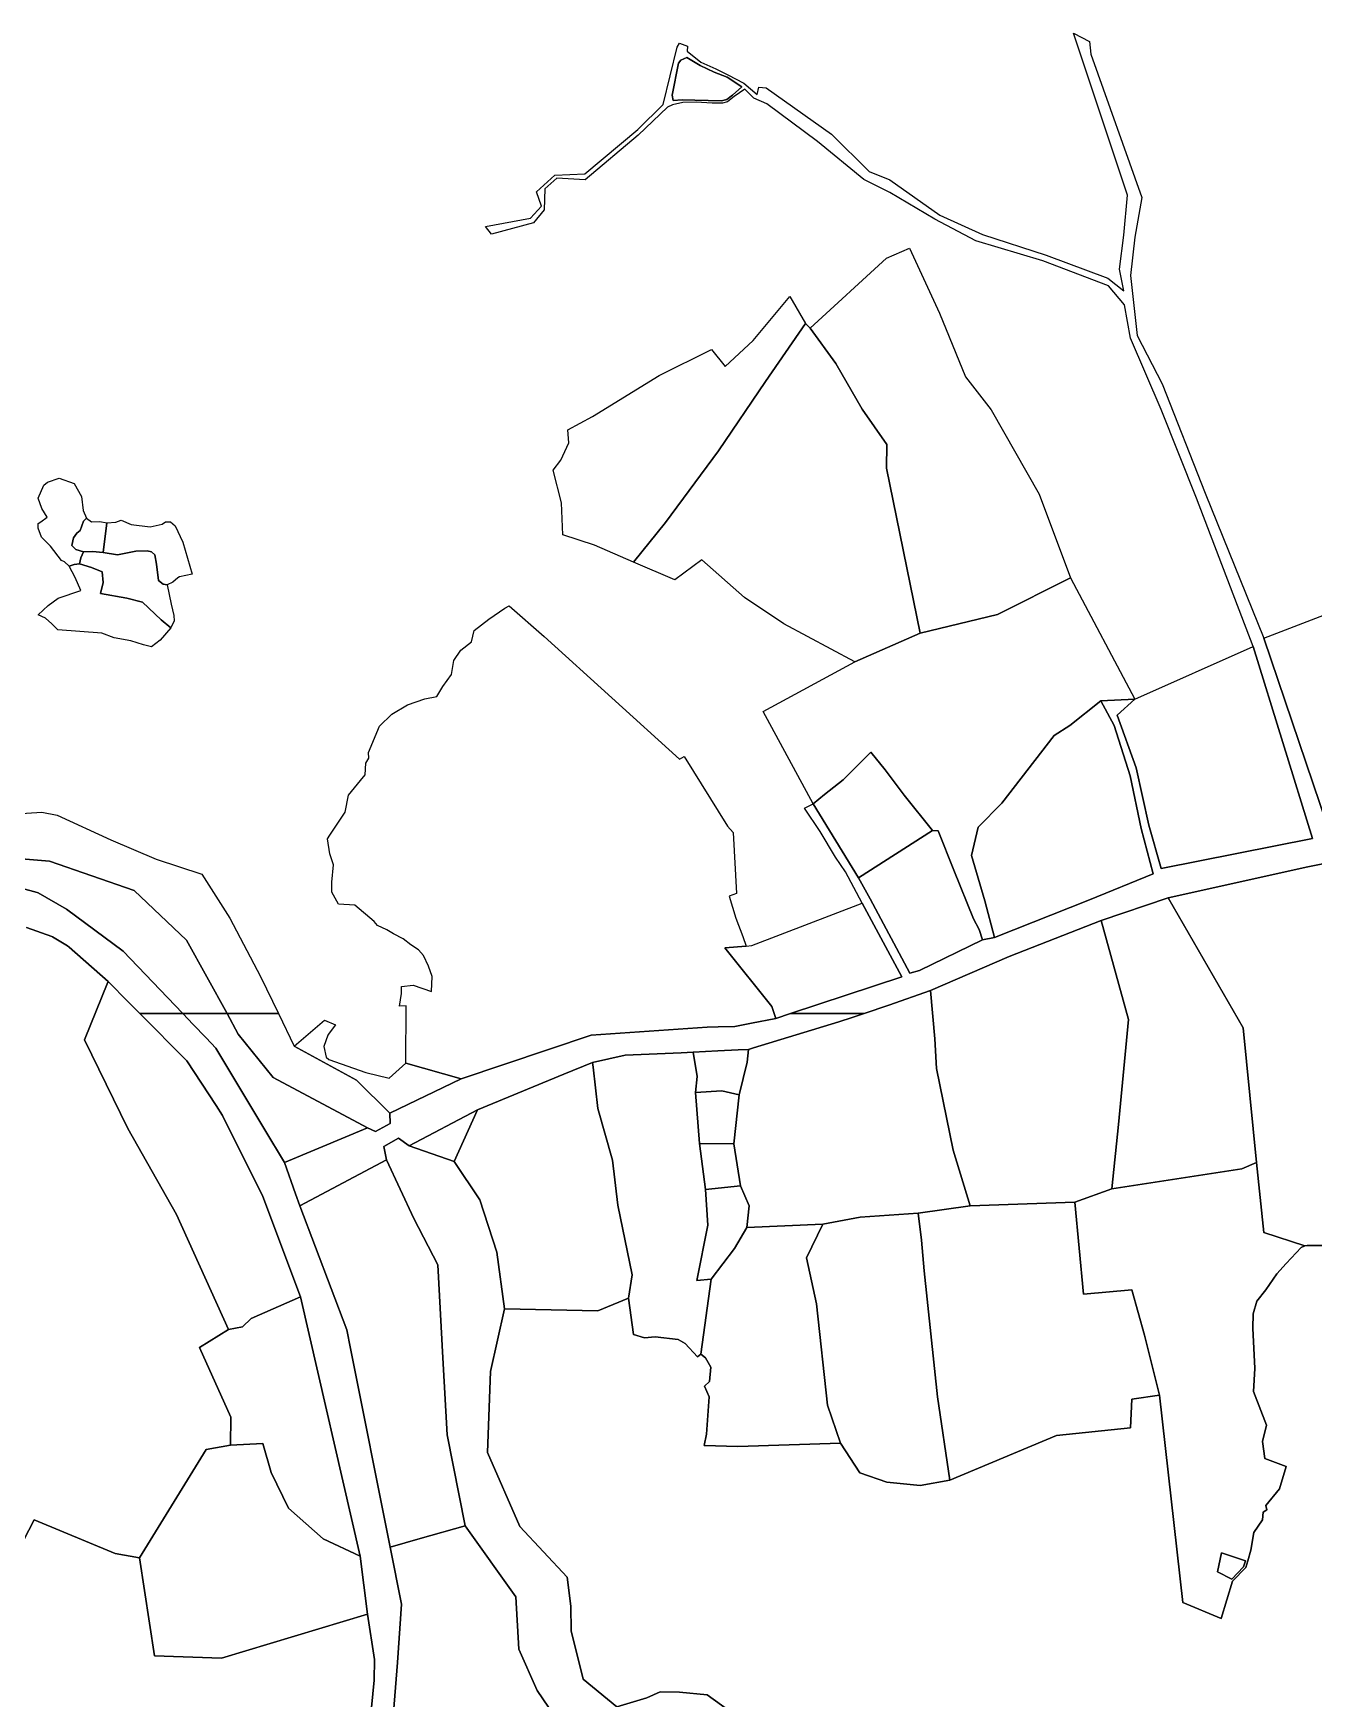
# Model space of a CAD drawing. Extents: x 542592 to 549536, y 1840490 to 1846308.
# Drawn here: x 547157 to 547616, y 1841754 to 1842351 of the extents above; entities that cross this region are included whole.
import ezdxf

# ---------------------------------------------------------------- set-up
doc = ezdxf.new("R2010")
doc.units = 0
doc.layers.add('Level 10', color=7, linetype='Continuous')

msp = doc.modelspace()

# ---------------------------------------------------------------- linework, layer by layer
at = {"layer": 'Level 10'}
for points in [[(547643.05, 1842058.45), (547614.1, 1842052.62), (547564.03, 1842041.5), (547540.05, 1842033.32), (547507.02, 1842020.43), (547478.88, 1842008.28), (547463.9387, 1842003.0352), (547454.99, 1842000), (547454.2637, 1842000), (547430.9398, 1842000), (547428.62, 1842000), (547468.59, 1842013.12), (547454.31, 1842039.6), (547448.33, 1842050.8), (547444.78, 1842056.02), (547439.24, 1842065.31), (547433.61, 1842073.59), (547436.78, 1842075.16), (547452.99, 1842048.62), (547457.17, 1842041.16), (547471.37, 1842014.45), (547474.86, 1842015.41), (547497.52, 1842026.39), (547501.78, 1842027.3), (547535.86, 1842040.82), (547558.67, 1842050.15), (547554.39, 1842066.34), (547550.4, 1842085.27), (547544.64, 1842103.34), (547539.95, 1842112.15), (547552.14, 1842112.68), (547545.72, 1842106.93), (547552.59, 1842088.15), (547557.11, 1842067.6), (547561.59, 1842052.05), (547615.79, 1842062.82), (547594.5, 1842131.61), (547574.22, 1842184.8), (547561.55, 1842216.58), (547550.5, 1842242.21), (547548.43, 1842254.05), (547542.69, 1842260.91), (547519.09, 1842269.9), (547495.05, 1842277.03), (547480.39, 1842284.82), (547464.2, 1842294.36), (547454.9, 1842299.07), (547438.34, 1842312.67), (547420.1, 1842326.19), (547415.53, 1842328.21), (547412.23, 1842331.37), (547408.38, 1842328.75), (547406.07, 1842326.93), (547404.2, 1842326.39), (547400.55, 1842326.42), (547394.76, 1842326.76), (547390.01, 1842326.61), (547386.25, 1842325.86), (547384.55, 1842324.93), (547374.01, 1842314.99), (547354.96, 1842298.91), (547344.84, 1842299.46), (547340.48, 1842295.69), (547340.34, 1842288.21), (547336.45, 1842283.53), (547321.41, 1842279.39), (547319.29, 1842282.17), (547335.41, 1842285.18), (547339.31, 1842289.53), (547337.59, 1842294.59), (547344.13, 1842300.62), (547354.91, 1842301.02), (547373.84, 1842316.92), (547382.93, 1842325.96), (547387.93, 1842346.43), (547388.8, 1842347.97), (547391.63, 1842346.89), (547391.59, 1842345.07), (547396.47, 1842341.07), (547401.82, 1842338.69), (547406.15, 1842336.62), (547411.84, 1842333.55), (547416.61, 1842329.52), (547417.24, 1842332.12), (547419.94, 1842331.96), (547443.29, 1842315.25), (547456.88, 1842301.88), (547464.24, 1842298.86), (547482.11, 1842286.27), (547497.49, 1842279.27), (547520.28, 1842271.85), (547542.37, 1842263.68), (547548.09, 1842259.18), (547546.58, 1842266.83), (547548.12, 1842279.04), (547549.42, 1842293.43), (547530.12, 1842351.45), (547535.81, 1842348.48), (547536.35, 1842344.02), (547554.64, 1842292.59), (547552.15, 1842278.37), (547550.51, 1842264.58), (547552.87, 1842243.09), (547561.84, 1842225.82), (547577.31, 1842186.55), (547598.33, 1842134.55), (547621.08, 1842067.55)], [(547143.4, 1842071.16), (547160.1758, 1842072.216), (547165.7064, 1842071.1137), (547184.94, 1842062.24), (547201.15, 1842055.4), (547217.53, 1842049.98), (547227.53, 1842034.19), (547238.56, 1842013.31), (547244.99, 1842000), (547226.56, 1842000), (547212.02, 1842026.28), (547193.21, 1842044.14), (547162.87, 1842054.64), (547147.1837, 1842056.0098)], [(547147.1837, 1842056.0098), (547162.87, 1842054.64), (547193.21, 1842044.14), (547212.02, 1842026.28), (547226.56, 1842000), (547210.7377, 1842000), (547210.69, 1842000), (547210.5557, 1842000.1405), (547189.35, 1842022.32), (547168.95, 1842037.43), (547158.87, 1842043.3), (547157.6915, 1842043.6202), (547145.51, 1842046.93)], [(547625.39, 1841916.82), (547613.83, 1841916.88), (547613.02, 1841916.73), (547598.36, 1841921.51), (547595.73, 1841946.64), (547590.98, 1841994.93), (547564.03, 1842041.5), (547614.1, 1842052.62), (547643.05, 1842058.45)], [(547145.51, 1842046.93), (547157.6915, 1842043.6202), (547158.87, 1842043.3), (547168.95, 1842037.43), (547189.35, 1842022.32), (547210.5557, 1842000.1405), (547210.69, 1842000), (547198.4014, 1842000), (547195.33, 1842000), (547190.9632, 1842004.3897), (547184.1286, 1842011.2602), (547183.89, 1842011.5), (547169.9544, 1842023.8221), (547169.38, 1842024.33), (547164.03, 1842027.52), (547163.7895, 1842027.6067), (547154.65, 1842030.9)], [(547154.65, 1842030.9), (547163.7895, 1842027.6067), (547164.03, 1842027.52), (547169.38, 1842024.33), (547169.9544, 1842023.8221), (547183.89, 1842011.5), (547184.1286, 1842011.2602), (547183.81, 1842011.3), (547175.42, 1841990.62), (547191.03, 1841958.76), (547208.47, 1841927.92), (547227.12, 1841886.68), (547216.69, 1841880.31), (547227.95, 1841855.35), (547227.77, 1841845.32), (547219.14, 1841843.69), (547195.16, 1841804.9), (547186.5, 1841806.45), (547157.4, 1841818.54), (547143.57, 1841791.88)], [(547269.84, 1841664.35), (547279.27, 1841761.06), (547279.41, 1841768.46), (547276.89, 1841784.62), (547274.34, 1841805.51), (547252.88, 1841898.45), (547239.41, 1841934.47), (547224.98, 1841963.48), (547222.675, 1841966.9984), (547212.12, 1841983.11), (547195.33, 1842000), (547198.4014, 1842000), (547210.69, 1842000), (547212.6456, 1841997.9557), (547214.2989, 1841996.2274), (547219.0446, 1841991.2663), (547222.59, 1841987.56), (547240.1069, 1841958.3367), (547247.16, 1841946.57), (547251.1254, 1841935.3816), (547252.65, 1841931.08), (547269.56, 1841886.58), (547270.8749, 1841879.9621), (547285.03, 1841808.72), (547289.08, 1841788.32), (547287.73, 1841767.39), (547284.1, 1841722.54)], [(547343.92, 1841748.39), (547337.83, 1841757.27), (547331.26, 1841772.17), (547330.12, 1841790.9), (547311.97, 1841816.38), (547305.53, 1841849.03), (547303.92, 1841876.56), (547302.21, 1841909.96), (547293.55, 1841926.52), (547283.74, 1841947.62), (547282.83, 1841952.4), (547288.04, 1841955.33), (547291.92, 1841952.62), (547308.02, 1841946.93), (547317.26, 1841933.26), (547323.37, 1841914.51), (547326.04, 1841894.15), (547321, 1841871.64), (547319.95, 1841842.65), (547331.61, 1841816.06), (547348.56, 1841797.9), (547349.82, 1841787.5), (547349.98, 1841778.7), (547354.25, 1841761.37), (547366.33, 1841751.45), (547377.1, 1841754.7), (547381.86, 1841756.8), (547388.79, 1841756.68), (547398.78, 1841755.79), (547409.87, 1841747.78)], [(547409.87, 1841747.78), (547398.78, 1841755.79), (547388.79, 1841756.68), (547381.86, 1841756.8), (547377.1, 1841754.7), (547366.33, 1841751.45), (547354.25, 1841761.37), (547349.98, 1841778.7), (547349.82, 1841787.5), (547348.56, 1841797.9), (547331.61, 1841816.06), (547319.95, 1841842.65), (547321, 1841871.64), (547326.04, 1841894.15), (547359.57, 1841893.47), (547370.57, 1841898.02), (547372.35, 1841884.93), (547376.31, 1841883.7), (547380.11, 1841884.11), (547388.31, 1841883.17), (547390.81, 1841881.68), (547395.32, 1841876.94), (547396.46, 1841877.85), (547398.16, 1841876.61), (547400.1, 1841873.24), (547399.61, 1841868.12), (547397.73, 1841866.41), (547399.51, 1841862.54), (547398.44, 1841849.21), (547397.61, 1841845.14), (547409.69, 1841844.8), (547446.57, 1841846.02), (547453.46, 1841835.38), (547463.12, 1841831.98), (547475.16, 1841830.78), (547485.74, 1841832.73), (547523.96, 1841848.76), (547550.56, 1841851.51), (547551.05, 1841861.81), (547560.89, 1841863.24), (547569.29, 1841788.85), (547583.09, 1841783.07), (547587.07, 1841796.52), (547591.84, 1841801.44), (547592.62, 1841803.79), (547593.7, 1841807.68), (547594.8, 1841813.99), (547597.9, 1841818.46), (547598.14, 1841821.22), (547599.45, 1841822.03), (547599.01, 1841823.59), (547603.94, 1841829.64), (547606.39, 1841837.67), (547598.72, 1841840.52), (547597.88, 1841846.56), (547599.26, 1841852.42), (547594.63, 1841864.46), (547595.11, 1841872.8), (547594.4, 1841887.18), (547594.52, 1841892.3), (547595.8, 1841896.86), (547599.07, 1841900.92), (547603.05, 1841906.67), (547606.41, 1841910.39), (547611.72, 1841916.14), (547613.02, 1841916.73), (547613.83, 1841916.88), (547625.39, 1841916.82)], [(547143.57, 1841791.88), (547157.4, 1841818.54), (547186.5, 1841806.45), (547195.16, 1841804.9), (547200.51, 1841769.79), (547224.6, 1841768.92), (547276.89, 1841784.62), (547279.41, 1841768.46), (547279.27, 1841761.06), (547269.84, 1841664.35)], [(547284.1, 1841722.54), (547287.73, 1841767.39), (547289.08, 1841788.32), (547285.03, 1841808.72), (547295.8785, 1841811.8046), (547311.97, 1841816.38), (547330.12, 1841790.9), (547331.26, 1841772.17), (547337.83, 1841757.27), (547343.92, 1841748.39)]]:
    msp.add_lwpolyline(points, dxfattribs=at)
for points in [[(547405.91, 1842335.68), (547411.14, 1842332.24), (547407.85, 1842329.31), (547405.8, 1842327.77), (547403.87, 1842327.23), (547394.26, 1842327.46), (547389.78, 1842327.61), (547386.49, 1842327.41), (547386.22, 1842329.32), (547388.5, 1842340.77), (547389.24, 1842341.81), (547391.42, 1842342.77), (547396.26, 1842339.92), (547401.26, 1842337.56)], [(547411.14, 1842332.24), (547405.91, 1842335.68), (547401.26, 1842337.56), (547396.26, 1842339.92), (547391.42, 1842342.77), (547389.24, 1842341.81), (547388.5, 1842340.77), (547386.22, 1842329.32), (547386.49, 1842327.41), (547389.78, 1842327.61), (547394.26, 1842327.46), (547403.87, 1842327.23), (547405.8, 1842327.77), (547407.85, 1842329.31)], [(547502.84, 1842143.11), (547475.17, 1842136.37), (547463.01, 1842195.58), (547463.22, 1842203.99), (547454.36, 1842216.7), (547444.86, 1842233.04), (547435.7, 1842245.76), (547463.06, 1842270.78), (547471.25, 1842274.4), (547482.04, 1842251.07), (547491.32, 1842228.26), (547500.55, 1842216.43), (547517.78, 1842186.2), (547529.05, 1842156.22)], [(547383.76, 1842176.07), (547372.35, 1842161.85), (547358.37, 1842167.91), (547347.03, 1842171.6), (547346.46, 1842183.12), (547343.57, 1842194.88), (547346.27, 1842198.44), (547349.15, 1842204.58), (547348.73, 1842209.24), (547357.56, 1842214.04), (547381.53, 1842228.8), (547400.28, 1842238.03), (547405.15, 1842231.96), (547415.22, 1842241.35), (547428.39, 1842257.13), (547433.97, 1842247.38), (547419.69, 1842226.57), (547402.84, 1842201.72)], [(547475.17, 1842136.37), (547451.65, 1842126.09), (547426.21, 1842139.69), (547412.15, 1842149.19), (547396.79, 1842162.72), (547387.14, 1842155.49), (547372.35, 1842161.85), (547383.76, 1842176.07), (547402.84, 1842201.72), (547419.69, 1842226.57), (547433.97, 1842247.38), (547435.7, 1842245.76), (547444.86, 1842233.04), (547454.36, 1842216.7), (547463.22, 1842203.99), (547463.01, 1842195.58)], [(547169.94, 1842160.35), (547168.32, 1842161.91), (547167.24, 1842162.41), (547163.24, 1842167.59), (547160.09, 1842170.78), (547158.86, 1842174.08), (547158.84, 1842175.73), (547159.85, 1842176.34), (547162.04, 1842178.02), (547160.19, 1842181.1), (547158.82, 1842184.82), (547160.83, 1842189.39), (547162.14, 1842190.51), (547166.43, 1842191.91), (547171.73, 1842189.99), (547174.43, 1842185.36), (547174.95, 1842180.35), (547176.13, 1842177.6), (547175.11, 1842176.5), (547173.89, 1842173.18), (547172.68, 1842172.22), (547171.51, 1842170.56), (547170.94, 1842167.77), (547172.41, 1842166.41), (547175.1, 1842165.58), (547174.11, 1842163.39), (547173.69, 1842161.24), (547171.73, 1842160.95)], [(547183.51, 1842175.93), (547182.11, 1842165.28), (547178.32, 1842165.61), (547175.1, 1842165.58), (547172.41, 1842166.41), (547170.94, 1842167.77), (547171.51, 1842170.56), (547172.68, 1842172.22), (547173.89, 1842173.18), (547175.11, 1842176.5), (547176.13, 1842177.6), (547178.01, 1842176.3), (547180.9, 1842176.37)], [(547183.51, 1842175.93), (547186.66, 1842176.22), (547188.55, 1842176.93), (547192.14, 1842175.38), (547199.05, 1842174.56), (547203.26, 1842175.5), (547204.51, 1842176.31), (547206.32, 1842176.35), (547207.99, 1842174.88), (547210.69, 1842168.98), (547214.02, 1842157.5), (547209.48, 1842156.53), (547208.88, 1842156.21), (547207.13, 1842154.65), (547205.11, 1842153.7), (547203.72, 1842153.91), (547202.04, 1842155.29), (547201.31, 1842161.15), (547200.73, 1842164.5), (547199.48, 1842165.57), (547197.97, 1842165.92), (547193.88, 1842165.77), (547187.26, 1842164.53), (547182.11, 1842165.28)], [(547207.67, 1842140.8), (547206.45, 1842138.32), (547202.96, 1842141.17), (547196.28, 1842147.52), (547190.62, 1842148.95), (547181.22, 1842150.57), (547182.16, 1842154.6), (547181.76, 1842158.32), (547178, 1842159.93), (547173.69, 1842161.24), (547174.11, 1842163.39), (547175.1, 1842165.58), (547178.32, 1842165.61), (547182.11, 1842165.28), (547187.26, 1842164.53), (547193.88, 1842165.77), (547197.97, 1842165.92), (547199.48, 1842165.57), (547200.73, 1842164.5), (547201.31, 1842161.15), (547202.04, 1842155.29), (547203.72, 1842153.91), (547205.11, 1842153.7), (547206.58, 1842146.79), (547207.55, 1842142.69)], [(547173.69, 1842161.24), (547178, 1842159.93), (547181.76, 1842158.32), (547182.16, 1842154.6), (547181.22, 1842150.57), (547190.62, 1842148.95), (547196.28, 1842147.52), (547202.96, 1842141.17), (547206.45, 1842138.32), (547202.58, 1842133.91), (547199.52, 1842131.54), (547196.63, 1842132.22), (547192.1, 1842133.63), (547186.09, 1842134.67), (547181.71, 1842136.34), (547165.86, 1842137.64), (547163.74, 1842139.79), (547161.46, 1842141.76), (547158.79, 1842142.92), (547162.49, 1842146.34), (547165.97, 1842148.91), (547174.19, 1842151.7), (547172.09, 1842156.33), (547169.94, 1842160.35), (547171.73, 1842160.95)], [(547529.05, 1842156.22), (547552.14, 1842112.68), (547539.95, 1842112.15), (547528.8, 1842103.32), (547523.22, 1842099.64), (547504.42, 1842075.43), (547495.9, 1842066.8), (547493.48, 1842056.69), (547498.35, 1842040.46), (547501.78, 1842027.3), (547497.52, 1842026.39), (547496.3, 1842030.12), (547494.29, 1842034.01), (547487.18, 1842051.36), (547481.62, 1842065.58), (547479.51, 1842065.64), (547469.43, 1842078.34), (547462.59, 1842087.44), (547457.38, 1842093.7), (547447.47, 1842083.83), (547440.8, 1842078.52), (547436.78, 1842075.16), (547418.79, 1842108.36), (547451.65, 1842126.09), (547475.17, 1842136.37), (547502.84, 1842143.11)], [(547621.08, 1842067.55), (547598.33, 1842134.55), (547651.15, 1842154.88), (547658.42, 1842145.4), (547658.43, 1842143.45), (547655.69, 1842140.14), (547659.99, 1842126.88), (547662.22, 1842124.2), (547665.55, 1842122.97), (547666.88, 1842117.83), (547667.19, 1842109.15), (547668.12, 1842104.64), (547671.58, 1842091.25), (547676.2, 1842079.1), (547633.6674, 1842064.9866), (547627.56, 1842062.96), (547627.3168, 1842063.7746), (547626.93, 1842065.07), (547626.39, 1842067.61), (547622.94, 1842066.91)], [(547357.15, 1841992.29), (547310.58, 1841976.57), (547290.73, 1841982.2), (547290.75, 1842002.78), (547288.47, 1842002.61), (547289.12, 1842007.24), (547289.17, 1842009.73), (547293.33, 1842010.14), (547299.85, 1842007.88), (547300.1, 1842013.35), (547298.82, 1842017.05), (547297.03, 1842020.77), (547295.17, 1842022.89), (547292.52, 1842024.63), (547289.72, 1842026.84), (547286.28, 1842028.65), (547283.83, 1842029.99), (547280.51, 1842031.54), (547279.33, 1842032.97), (547272.34, 1842038.84), (547266.58, 1842039.28), (547264.15, 1842043.51), (547264.15, 1842047.1), (547264.77, 1842053.37), (547263.44, 1842057.26), (547262.59, 1842062.71), (547263.38, 1842063.99), (547268.89, 1842072.22), (547270.15, 1842078.36), (547274.45, 1842083.54), (547276.07, 1842085.54), (547276.36, 1842089.78), (547277.46, 1842091.57), (547277.35, 1842093.58), (547281.27, 1842103.09), (547285.66, 1842107.32), (547291.33, 1842110.74), (547297.44, 1842112.82), (547301.82, 1842113.67), (547304, 1842117.24), (547307.11, 1842121.57), (547307.91, 1842126.63), (547310.36, 1842130.34), (547314.19, 1842133.26), (547315.2, 1842137.3), (547320.45, 1842141.36), (547326.2, 1842145.34), (547327.77, 1842146.22), (547340.23, 1842135.21), (547388.82, 1842091.24), (547390.51, 1842092.2), (547406.03, 1842067.14), (547408.12, 1842064.91), (547409.29, 1842043.09), (547406.65, 1842042.09), (547408.98, 1842034.23), (547411.5, 1842027.61), (547412.71, 1842024.19), (547405.03, 1842023.56), (547421.98, 1842002.6), (547423.34, 1841998.27), (547414.6011, 1841996.5746), (547408.65, 1841995.42), (547402.6499, 1841995.2257), (547398.77, 1841995.1)], [(547594.5, 1842131.61), (547615.79, 1842062.82), (547561.59, 1842052.05), (547557.11, 1842067.6), (547552.59, 1842088.15), (547545.72, 1842106.93), (547552.14, 1842112.68)], [(547539.95, 1842112.15), (547544.64, 1842103.34), (547550.4, 1842085.27), (547554.39, 1842066.34), (547558.67, 1842050.15), (547535.86, 1842040.82), (547501.78, 1842027.3), (547498.35, 1842040.46), (547493.48, 1842056.69), (547495.9, 1842066.8), (547504.42, 1842075.43), (547523.22, 1842099.64), (547528.8, 1842103.32)], [(547479.51, 1842065.64), (547452.99, 1842048.62), (547436.78, 1842075.16), (547440.8, 1842078.52), (547447.47, 1842083.83), (547457.38, 1842093.7), (547462.59, 1842087.44), (547469.43, 1842078.34)], [(547457.17, 1842041.16), (547452.99, 1842048.62), (547479.51, 1842065.64), (547481.62, 1842065.58), (547487.18, 1842051.36), (547494.29, 1842034.01), (547496.3, 1842030.12), (547497.52, 1842026.39), (547474.86, 1842015.41), (547471.37, 1842014.45)], [(547468.59, 1842013.12), (547428.62, 1842000), (547423.34, 1841998.27), (547421.98, 1842002.6), (547405.03, 1842023.56), (547412.71, 1842024.19), (547414.76, 1842024.43), (547454.31, 1842039.6)], [(547564.03, 1842041.5), (547590.98, 1841994.93), (547595.73, 1841946.64), (547590.45, 1841944.38), (547543.9, 1841937.15), (547546.23, 1841960.26), (547549.85, 1841997.89), (547540.05, 1842033.32)], [(547546.23, 1841960.26), (547543.9, 1841937.15), (547530.61, 1841932.41), (547493, 1841931.12), (547486.91, 1841951.03), (547481.02, 1841980.3), (547480.38, 1841990.91), (547478.88, 1842008.28), (547507.02, 1842020.43), (547540.05, 1842033.32), (547549.85, 1841997.89)], [(547195.33, 1842000), (547212.12, 1841983.11), (547222.675, 1841966.9984), (547224.98, 1841963.48), (547239.41, 1841934.47), (547252.88, 1841898.45), (547235.23, 1841890.71), (547232.07, 1841887.66), (547227.12, 1841886.68), (547208.47, 1841927.92), (547191.03, 1841958.76), (547175.42, 1841990.62), (547183.81, 1842011.3), (547184.1286, 1842011.2602), (547190.9632, 1842004.3897)], [(547493, 1841931.12), (547474.35, 1841928.48), (547453.59, 1841927), (547440.24, 1841924.51), (547412.92, 1841923.36), (547413.82, 1841931.04), (547410.68, 1841938.26), (547408.35, 1841953.36), (547410.16, 1841970.92), (547413.1, 1841982.59), (547413.61, 1841987.15), (547415.3503, 1841987.6847), (547445.993, 1841997.1006), (547450.71, 1841998.55), (547454.99, 1842000), (547463.9387, 1842003.0352), (547478.88, 1842008.28), (547480.38, 1841990.91), (547481.02, 1841980.3), (547486.91, 1841951.03)], [(547226.56, 1842000), (547230.61, 1841992.67), (547243.13, 1841977.08), (547276.98, 1841959.06), (547259.5015, 1841951.7392), (547247.16, 1841946.57), (547240.1069, 1841958.3367), (547222.59, 1841987.56), (547219.0446, 1841991.2663), (547214.2989, 1841996.2274), (547212.6456, 1841997.9557), (547210.69, 1842000), (547210.7377, 1842000)], [(547284.99, 1841964.34), (547285.11, 1841960.64), (547279.76, 1841957.69), (547276.98, 1841959.06), (547243.13, 1841977.08), (547230.61, 1841992.67), (547226.56, 1842000), (547244.99, 1842000), (547250.64, 1841988.33), (547272.94, 1841976.11)], [(547428.62, 1842000), (547430.9398, 1842000), (547454.2637, 1842000), (547454.99, 1842000), (547450.71, 1841998.55), (547445.993, 1841997.1006), (547415.3503, 1841987.6847), (547413.61, 1841987.15), (547409.8199, 1841986.9631), (547402.5321, 1841986.6036), (547393.74, 1841986.17), (547389.4217, 1841985.9696), (547369.39, 1841985.04), (547357.65, 1841982.51), (547347.3389, 1841978.2531), (547316.4, 1841965.48), (547291.92, 1841952.62), (547288.04, 1841955.33), (547282.83, 1841952.4), (547283.74, 1841947.62), (547252.65, 1841931.08), (547251.1254, 1841935.3816), (547247.16, 1841946.57), (547259.5015, 1841951.7392), (547276.98, 1841959.06), (547279.76, 1841957.69), (547285.11, 1841960.64), (547284.99, 1841964.34), (547310.58, 1841976.57), (547357.15, 1841992.29), (547398.77, 1841995.1), (547402.6499, 1841995.2257), (547408.65, 1841995.42), (547414.6011, 1841996.5746), (547423.34, 1841998.27)], [(547290.73, 1841982.2), (547310.58, 1841976.57), (547284.99, 1841964.34), (547272.94, 1841976.11), (547250.64, 1841988.33), (547261.51, 1841997.66), (547265.41, 1841995.97), (547263.2, 1841993), (547262.77, 1841992.27), (547261.29, 1841988.19), (547262.09, 1841984.36), (547263.1, 1841983.48), (547276.32, 1841978.85), (547284.67, 1841976.9)], [(547371.81, 1841906.29), (547370.57, 1841898.02), (547359.57, 1841893.47), (547326.04, 1841894.15), (547323.37, 1841914.51), (547317.26, 1841933.26), (547308.02, 1841946.93), (547316.4, 1841965.48), (547347.3389, 1841978.2531), (547357.65, 1841982.51), (547357.8449, 1841980.832), (547359.57, 1841965.98), (547364.8, 1841947.4), (547366.68, 1841931.35)], [(547400.19, 1841904.83), (547396.46, 1841877.85), (547395.32, 1841876.94), (547390.81, 1841881.68), (547388.31, 1841883.17), (547380.11, 1841884.11), (547376.31, 1841883.7), (547372.35, 1841884.93), (547370.57, 1841898.02), (547371.81, 1841906.29), (547366.68, 1841931.35), (547364.8, 1841947.4), (547359.57, 1841965.98), (547357.8449, 1841980.832), (547357.65, 1841982.51), (547369.39, 1841985.04), (547389.4217, 1841985.9696), (547393.74, 1841986.17), (547395.19, 1841977.42), (547394.53, 1841971.74), (547396.02, 1841953.48), (547398.14, 1841936.9), (547398.95, 1841924.09), (547395.07, 1841904.25)], [(547393.74, 1841986.17), (547402.5321, 1841986.6036), (547409.8199, 1841986.9631), (547413.61, 1841987.15), (547413.1, 1841982.59), (547410.16, 1841970.92), (547403.99, 1841972.35), (547394.53, 1841971.74), (547395.19, 1841977.42)], [(547410.16, 1841970.92), (547408.35, 1841953.36), (547396.02, 1841953.48), (547394.53, 1841971.74), (547403.99, 1841972.35)], [(547291.92, 1841952.62), (547316.4, 1841965.48), (547308.02, 1841946.93)], [(547408.35, 1841953.36), (547410.68, 1841938.26), (547398.14, 1841936.9), (547396.02, 1841953.48)], [(547283.74, 1841947.62), (547293.55, 1841926.52), (547302.21, 1841909.96), (547303.92, 1841876.56), (547305.53, 1841849.03), (547311.97, 1841816.38), (547295.8785, 1841811.8046), (547285.03, 1841808.72), (547270.8749, 1841879.9621), (547269.56, 1841886.58), (547252.65, 1841931.08)], [(547595.73, 1841946.64), (547598.36, 1841921.51), (547613.02, 1841916.73), (547611.72, 1841916.14), (547606.41, 1841910.39), (547603.05, 1841906.67), (547599.07, 1841900.92), (547595.8, 1841896.86), (547594.52, 1841892.3), (547594.4, 1841887.18), (547595.11, 1841872.8), (547594.63, 1841864.46), (547599.26, 1841852.42), (547597.88, 1841846.56), (547598.72, 1841840.52), (547606.39, 1841837.67), (547603.94, 1841829.64), (547599.01, 1841823.59), (547599.45, 1841822.03), (547598.14, 1841821.22), (547597.9, 1841818.46), (547594.8, 1841813.99), (547593.7, 1841807.68), (547592.62, 1841803.79), (547591.84, 1841801.44), (547587.07, 1841796.52), (547583.09, 1841783.07), (547569.29, 1841788.85), (547560.89, 1841863.24), (547555.53, 1841884.74), (547551.04, 1841900.99), (547533.68, 1841899.4), (547530.61, 1841932.41), (547543.9, 1841937.15), (547590.45, 1841944.38)], [(547413.82, 1841931.04), (547412.92, 1841923.36), (547408.55, 1841915.72), (547400.19, 1841904.83), (547395.07, 1841904.25), (547398.95, 1841924.09), (547398.14, 1841936.9), (547410.68, 1841938.26)], [(547530.61, 1841932.41), (547533.68, 1841899.4), (547551.04, 1841900.99), (547555.53, 1841884.74), (547560.89, 1841863.24), (547551.05, 1841861.81), (547550.56, 1841851.51), (547523.96, 1841848.76), (547485.74, 1841832.73), (547481.34, 1841862.65), (547476.52, 1841907.77), (547475.55, 1841918.81), (547474.35, 1841928.48), (547493, 1841931.12)], [(547440.24, 1841924.51), (547434.31, 1841912.49), (547437.98, 1841895.94), (547441.9, 1841859.61), (547446.57, 1841846.02), (547409.69, 1841844.8), (547397.61, 1841845.14), (547398.44, 1841849.21), (547399.51, 1841862.54), (547397.73, 1841866.41), (547399.61, 1841868.12), (547400.1, 1841873.24), (547398.16, 1841876.61), (547396.46, 1841877.85), (547400.19, 1841904.83), (547408.55, 1841915.72), (547412.92, 1841923.36)], [(547474.35, 1841928.48), (547475.55, 1841918.81), (547476.52, 1841907.77), (547481.34, 1841862.65), (547485.74, 1841832.73), (547475.16, 1841830.78), (547463.12, 1841831.98), (547453.46, 1841835.38), (547446.57, 1841846.02), (547441.9, 1841859.61), (547437.98, 1841895.94), (547434.31, 1841912.49), (547440.24, 1841924.51), (547453.59, 1841927)], [(547252.88, 1841898.45), (547274.34, 1841805.51), (547261.07, 1841811.73), (547248.59, 1841822.63), (547242.42, 1841835.41), (547239.38, 1841845.86), (547227.77, 1841845.32), (547227.95, 1841855.35), (547216.69, 1841880.31), (547227.12, 1841886.68), (547232.07, 1841887.66), (547235.23, 1841890.71)], [(547274.34, 1841805.51), (547276.89, 1841784.62), (547224.6, 1841768.92), (547200.51, 1841769.79), (547195.16, 1841804.9), (547219.14, 1841843.69), (547227.77, 1841845.32), (547239.38, 1841845.86), (547242.42, 1841835.41), (547248.59, 1841822.63), (547261.07, 1841811.73)], [(547591.75, 1841803.75), (547591.06, 1841801.69), (547586.82, 1841797.23), (547581.68, 1841799.91), (547583.12, 1841806.66)], [(547591.06, 1841801.69), (547591.75, 1841803.75), (547583.12, 1841806.66), (547581.68, 1841799.91), (547586.82, 1841797.23)]]:
    msp.add_lwpolyline(points, close=True, dxfattribs=at)

doc.saveas('drawing.dxf')
